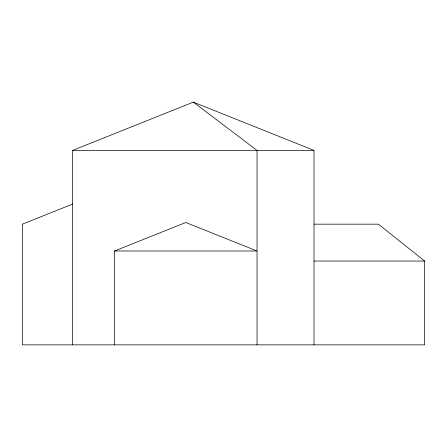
<?xml version="1.0" encoding="UTF-8"?>
<svg xmlns="http://www.w3.org/2000/svg" width="447" height="447" viewBox="0 0 447 447"><rect width="100%" height="100%" fill="white"/><g stroke="black" fill="none" stroke-linecap="round" stroke-linejoin="round"><path stroke-width="0.67" d="M72.638 344.861L72.638 150.415L193.327 102.139L314.017 150.415L314.017 344.861M72.638 204.055L22.35 224.17L22.35 344.861L424.65 344.861L424.65 261.048L378.385 224.17L314.017 224.17M114.544 250.99L185.784 222.494L257.025 250.99L114.544 250.99L114.544 344.861M72.638 150.415L314.017 150.415M314.017 261.048L424.65 261.048M193.327 102.139L257.025 150.415L257.025 344.861"/></g></svg>
